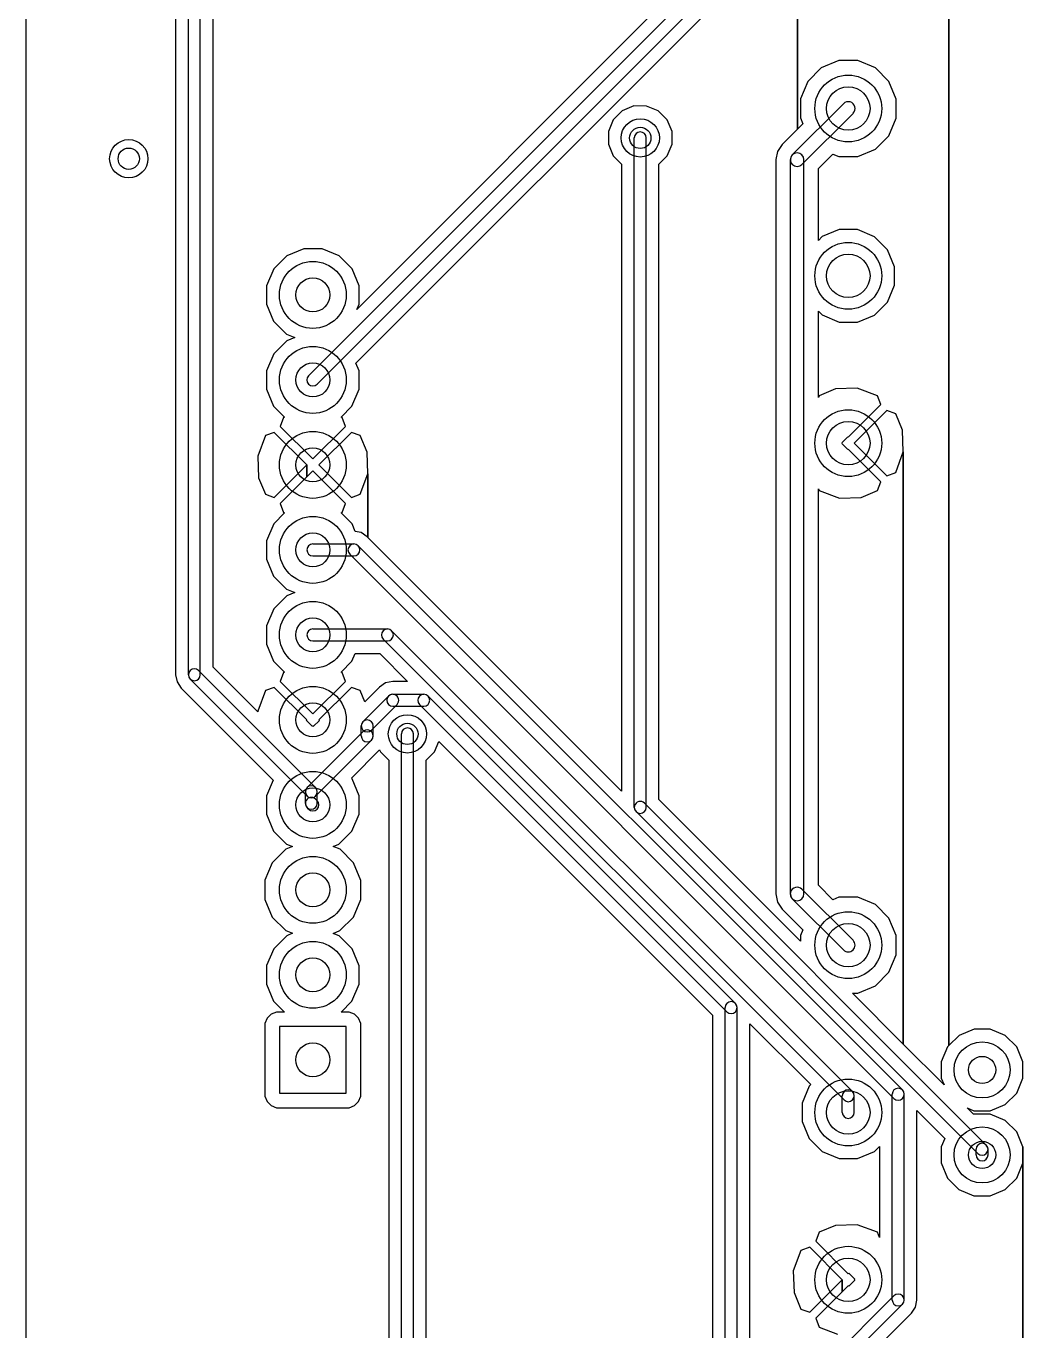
# Model space of a CAD drawing. Extents: x 111.4 to 168.6, y -197.1 to -97.9.
# Drawn here: x 111.43 to 141.22, y -157.53 to -118.54 of the extents above; entities that cross this region are included whole.
import ezdxf

# ---------------------------------------------------------------- set-up
doc = ezdxf.new("R2010")
doc.units = 0
doc.header["$MEASUREMENT"] = 0
doc.layers.add('BLACK', color=250, linetype='CONTINUOUS')
doc.layers.add('WHITE', color=7, linetype='CONTINUOUS')

msp = doc.modelspace()

# ---------------------------------------------------------------- linework, layer by layer
at = {"layer": 'BLACK'}
for p, q in [((111.431, -189.838), (111.431, -97.931)), ((111.431, -189.838), (111.431, -97.931)), ((116.281, -137.923), (116.281, -109.56)), ((116.637, -137.923), (116.637, -109.56)), ((134.487, -121.615), (134.487, -109.904)), ((134.487, -109.904), (134.487, -121.615)), ((134.487, -121.615), (134.487, -109.904)), ((134.487, -109.904), (134.487, -121.615)), ((115.9, -110.348), (115.9, -137.923)), ((115.9, -110.348), (115.9, -137.923)), ((117.018, -137.692), (117.018, -110.348)), ((117.018, -137.692), (117.018, -110.348)), ((139.006, -148.999), (139.006, -115.702)), ((139.006, -115.702), (139.006, -148.999)), ((139.006, -148.999), (139.006, -115.702)), ((139.006, -115.702), (139.006, -148.999)), ((132.528, -116.33), (119.874, -128.984)), ((132.78, -116.582), (120.126, -129.236)), ((121.288, -128.612), (133.049, -116.851)), ((121.288, -128.612), (133.049, -116.851)), ((130.374, -117.945), (121.314, -127.006)), ((130.374, -117.945), (121.314, -127.006)), ((135.717, -119.568), (135.19, -119.786)), ((135.717, -119.568), (135.19, -119.786)), ((136.286, -119.569), (135.717, -119.568)), ((136.286, -119.569), (135.717, -119.568)), ((136.812, -119.787), (136.286, -119.569)), ((136.812, -119.787), (136.286, -119.569)), ((135.19, -119.786), (134.787, -120.188)), ((135.19, -119.786), (134.787, -120.188)), ((137.214, -120.19), (136.812, -119.787)), ((137.214, -120.19), (136.812, -119.787)), ((134.787, -120.188), (134.569, -120.714)), ((134.787, -120.188), (134.569, -120.714)), ((137.432, -120.717), (137.214, -120.19)), ((137.432, -120.717), (137.214, -120.19)), ((134.328, -122.384), (135.856, -120.856)), ((134.569, -120.714), (134.568, -121.283)), ((134.569, -120.714), (134.568, -121.283)), ((137.431, -121.286), (137.432, -120.717)), ((137.431, -121.286), (137.432, -120.717)), ((129.245, -121.069), (128.977, -121.337)), ((129.245, -121.069), (128.977, -121.337)), ((129.595, -120.924), (129.245, -121.069)), ((129.595, -120.924), (129.245, -121.069)), ((129.974, -120.925), (129.595, -120.924)), ((129.974, -120.925), (129.595, -120.924)), ((130.324, -121.07), (129.974, -120.925)), ((130.324, -121.07), (129.974, -120.925)), ((130.592, -121.338), (130.324, -121.07)), ((130.592, -121.338), (130.324, -121.07)), ((134.616, -122.672), (136.144, -121.144)), ((128.977, -121.337), (128.832, -121.687)), ((128.977, -121.337), (128.832, -121.687)), ((130.737, -121.688), (130.592, -121.338)), ((130.737, -121.688), (130.592, -121.338)), ((134.487, -121.615), (134.023, -122.079)), ((134.487, -121.615), (134.023, -122.079)), ((134.642, -121.46), (134.487, -121.615)), ((134.642, -121.46), (134.487, -121.615)), ((134.568, -121.283), (134.642, -121.46)), ((134.568, -121.283), (134.642, -121.46)), ((137.213, -121.812), (137.431, -121.286)), ((137.213, -121.812), (137.431, -121.286)), ((128.832, -121.687), (128.831, -122.066)), ((128.832, -121.687), (128.831, -122.066)), ((129.606, -141.884), (129.606, -121.877)), ((129.962, -141.884), (129.962, -121.877)), ((130.736, -122.067), (130.737, -121.688)), ((130.736, -122.067), (130.737, -121.688)), ((136.81, -122.214), (137.213, -121.812)), ((136.81, -122.214), (137.213, -121.812)), ((128.831, -122.066), (128.976, -122.416)), ((128.831, -122.066), (128.976, -122.416)), ((128.976, -122.416), (129.225, -122.665)), ((128.976, -122.416), (129.225, -122.665)), ((130.343, -122.665), (130.591, -122.417)), ((130.343, -122.665), (130.591, -122.417)), ((130.591, -122.417), (130.736, -122.067)), ((130.591, -122.417), (130.736, -122.067)), ((133.885, -122.285), (133.837, -122.528)), ((133.885, -122.285), (133.837, -122.528)), ((134.023, -122.079), (133.885, -122.285)), ((134.023, -122.079), (133.885, -122.285)), ((135.107, -122.791), (135.539, -122.359)), ((135.107, -122.791), (135.539, -122.359)), ((135.539, -122.359), (135.714, -122.431)), ((135.539, -122.359), (135.714, -122.431)), ((135.714, -122.431), (136.283, -122.432)), ((135.714, -122.431), (136.283, -122.432)), ((136.283, -122.432), (136.81, -122.214)), ((136.283, -122.432), (136.81, -122.214)), ((129.225, -122.665), (129.225, -141.398)), ((129.225, -122.665), (129.225, -141.398)), ((130.343, -141.653), (130.343, -122.665)), ((130.343, -141.653), (130.343, -122.665)), ((133.837, -122.528), (133.837, -144.472)), ((133.837, -122.528), (133.837, -144.472)), ((134.269, -144.472), (134.269, -122.528)), ((134.675, -144.472), (134.675, -122.528)), ((135.107, -124.941), (135.107, -122.791)), ((135.107, -124.941), (135.107, -122.791)), ((135.727, -124.619), (135.219, -124.829)), ((135.727, -124.619), (135.219, -124.829)), ((136.276, -124.62), (135.727, -124.619)), ((136.276, -124.62), (135.727, -124.619)), ((136.783, -124.83), (136.276, -124.62)), ((136.783, -124.83), (136.276, -124.62)), ((135.219, -124.829), (135.107, -124.941)), ((135.219, -124.829), (135.107, -124.941)), ((137.171, -125.219), (136.783, -124.83)), ((137.171, -125.219), (136.783, -124.83)), ((119.219, -125.399), (118.83, -125.787)), ((119.219, -125.399), (118.83, -125.787)), ((119.727, -125.189), (119.219, -125.399)), ((119.727, -125.189), (119.219, -125.399)), ((120.276, -125.19), (119.727, -125.189)), ((120.276, -125.19), (119.727, -125.189)), ((120.783, -125.4), (120.276, -125.19)), ((120.783, -125.4), (120.276, -125.19)), ((121.171, -125.789), (120.783, -125.4)), ((121.171, -125.789), (120.783, -125.4)), ((137.381, -125.727), (137.171, -125.219)), ((137.381, -125.727), (137.171, -125.219)), ((118.83, -125.787), (118.62, -126.294)), ((118.83, -125.787), (118.62, -126.294)), ((121.381, -126.297), (121.171, -125.789)), ((121.381, -126.297), (121.171, -125.789)), ((137.38, -126.276), (137.381, -125.727)), ((137.38, -126.276), (137.381, -125.727)), ((118.62, -126.294), (118.619, -126.843)), ((118.62, -126.294), (118.619, -126.843)), ((121.38, -126.846), (121.381, -126.297)), ((121.38, -126.846), (121.381, -126.297)), ((137.17, -126.783), (137.38, -126.276)), ((137.17, -126.783), (137.38, -126.276)), ((118.619, -126.843), (118.829, -127.351)), ((118.619, -126.843), (118.829, -127.351)), ((121.314, -127.006), (121.38, -126.846)), ((121.314, -127.006), (121.38, -126.846)), ((135.107, -129.633), (135.107, -127.059)), ((135.107, -127.059), (135.217, -127.17)), ((135.107, -129.633), (135.107, -127.059)), ((135.107, -127.059), (135.217, -127.17)), ((136.781, -127.171), (137.17, -126.783)), ((136.781, -127.171), (137.17, -126.783)), ((118.829, -127.351), (119.217, -127.74)), ((118.829, -127.351), (119.217, -127.74)), ((135.217, -127.17), (135.724, -127.38)), ((135.217, -127.17), (135.724, -127.38)), ((135.724, -127.38), (136.273, -127.381)), ((135.724, -127.38), (136.273, -127.381)), ((136.273, -127.381), (136.781, -127.171)), ((136.273, -127.381), (136.781, -127.171)), ((119.217, -127.74), (119.459, -127.84)), ((119.217, -127.74), (119.459, -127.84)), ((119.459, -127.84), (119.219, -127.939)), ((119.459, -127.84), (119.219, -127.939)), ((119.219, -127.939), (118.83, -128.327)), ((119.219, -127.939), (118.83, -128.327)), ((118.83, -128.327), (118.62, -128.834)), ((118.83, -128.327), (118.62, -128.834)), ((121.381, -128.837), (121.288, -128.612)), ((121.381, -128.837), (121.288, -128.612)), ((118.62, -128.834), (118.619, -129.383)), ((118.62, -128.834), (118.619, -129.383)), ((121.38, -129.386), (121.381, -128.837)), ((121.38, -129.386), (121.381, -128.837)), ((118.619, -129.383), (118.829, -129.891)), ((118.619, -129.383), (118.829, -129.891)), ((121.17, -129.893), (121.38, -129.386)), ((121.17, -129.893), (121.38, -129.386)), ((135.615, -129.379), (135.126, -129.581)), ((135.615, -129.379), (135.126, -129.581)), ((136.264, -129.355), (135.615, -129.379)), ((136.264, -129.355), (135.615, -129.379)), ((136.874, -129.581), (136.264, -129.355)), ((136.874, -129.581), (136.264, -129.355)), ((135.126, -129.581), (135.107, -129.633)), ((135.126, -129.581), (135.107, -129.633)), ((136.973, -129.848), (136.874, -129.581)), ((136.973, -129.848), (136.874, -129.581)), ((118.829, -129.891), (119.156, -130.219)), ((118.829, -129.891), (119.156, -130.219)), ((119.126, -130.231), (119.027, -130.498)), ((119.126, -130.231), (119.027, -130.498)), ((119.156, -130.219), (119.126, -130.231)), ((119.156, -130.219), (119.126, -130.231)), ((120.843, -130.219), (121.17, -129.893)), ((120.843, -130.219), (121.17, -129.893)), ((120.874, -130.231), (120.843, -130.219)), ((120.874, -130.231), (120.843, -130.219)), ((120.973, -130.498), (120.874, -130.231)), ((120.973, -130.498), (120.874, -130.231)), ((136, -130.82), (136.973, -129.848)), ((136, -130.82), (136.973, -129.848)), ((137.152, -130.027), (136.18, -131)), ((137.152, -130.027), (136.18, -131)), ((137.419, -130.126), (137.152, -130.027)), ((137.419, -130.126), (137.152, -130.027)), ((137.621, -130.615), (137.419, -130.126)), ((137.621, -130.615), (137.419, -130.126)), ((119.027, -130.498), (120, -131.47)), ((119.027, -130.498), (120, -131.47)), ((120, -131.47), (120.973, -130.498)), ((120, -131.47), (120.973, -130.498)), ((137.645, -131.264), (137.621, -130.615)), ((137.645, -131.264), (137.621, -130.615)), ((118.581, -130.776), (118.355, -131.386)), ((118.581, -130.776), (118.355, -131.386)), ((118.848, -130.677), (118.581, -130.776)), ((118.848, -130.677), (118.581, -130.776)), ((119.82, -131.65), (118.848, -130.677)), ((119.82, -131.65), (118.848, -130.677)), ((121.152, -130.677), (120.18, -131.65)), ((121.152, -130.677), (120.18, -131.65)), ((121.419, -130.776), (121.152, -130.677)), ((121.419, -130.776), (121.152, -130.677)), ((121.621, -131.265), (121.419, -130.776)), ((121.621, -131.265), (121.419, -130.776)), ((135.806, -130.986), (135.986, -130.806)), ((135.806, -130.986), (135.986, -130.806)), ((135.82, -131), (135.806, -130.986)), ((135.82, -131), (135.806, -130.986)), ((135.806, -131.014), (135.82, -131)), ((135.806, -131.014), (135.82, -131)), ((135.986, -130.806), (136, -130.82)), ((135.986, -130.806), (136, -130.82)), ((136.18, -131), (137.152, -131.973)), ((136.18, -131), (137.152, -131.973)), ((118.355, -131.386), (118.379, -132.035)), ((118.355, -131.386), (118.379, -132.035)), ((121.645, -131.914), (121.621, -131.265)), ((121.645, -131.914), (121.621, -131.265)), ((135.986, -131.194), (135.806, -131.014)), ((135.986, -131.194), (135.806, -131.014)), ((136, -131.18), (135.986, -131.194)), ((136, -131.18), (135.986, -131.194)), ((136.973, -132.152), (136, -131.18)), ((136.973, -132.152), (136, -131.18)), ((137.419, -131.874), (137.645, -131.264)), ((137.419, -131.874), (137.645, -131.264)), ((137.645, -148.955), (137.645, -131.264)), ((137.645, -131.264), (137.645, -148.955)), ((137.645, -148.955), (137.645, -131.264)), ((137.645, -131.264), (137.645, -148.955)), ((118.848, -132.623), (119.82, -131.65)), ((118.848, -132.623), (119.82, -131.65)), ((119.82, -132.009), (119.82, -131.65)), ((119.82, -131.65), (119.82, -132.009)), ((119.82, -132.009), (119.82, -131.65)), ((119.82, -131.65), (119.82, -132.009)), ((120.18, -131.65), (121.152, -132.623)), ((120.18, -131.65), (121.152, -132.623)), ((118.379, -132.035), (118.581, -132.524)), ((118.379, -132.035), (118.581, -132.524)), ((119.82, -132.009), (119.027, -132.802)), ((119.82, -132.009), (119.027, -132.802)), ((120, -131.83), (119.82, -132.009)), ((120, -131.83), (119.82, -132.009)), ((120.973, -132.802), (120, -131.83)), ((120.973, -132.802), (120, -131.83)), ((121.419, -132.524), (121.645, -131.914)), ((121.419, -132.524), (121.645, -131.914)), ((121.645, -133.818), (121.645, -131.914)), ((121.645, -131.914), (121.645, -133.818)), ((121.645, -133.818), (121.645, -131.914)), ((121.645, -131.914), (121.645, -133.818)), ((136.874, -132.419), (136.973, -132.152)), ((136.874, -132.419), (136.973, -132.152)), ((137.152, -131.973), (137.419, -131.874)), ((137.152, -131.973), (137.419, -131.874)), ((118.581, -132.524), (118.848, -132.623)), ((118.581, -132.524), (118.848, -132.623)), ((121.152, -132.623), (121.419, -132.524)), ((121.152, -132.623), (121.419, -132.524)), ((135.107, -144.209), (135.107, -132.367)), ((135.107, -132.367), (135.126, -132.419)), ((135.107, -144.209), (135.107, -132.367)), ((135.107, -132.367), (135.126, -132.419)), ((135.126, -132.419), (135.736, -132.645)), ((135.126, -132.419), (135.736, -132.645)), ((136.385, -132.621), (136.874, -132.419)), ((136.385, -132.621), (136.874, -132.419)), ((119.027, -132.802), (119.126, -133.069)), ((119.027, -132.802), (119.126, -133.069)), ((120.874, -133.069), (120.973, -132.802)), ((120.874, -133.069), (120.973, -132.802)), ((135.736, -132.645), (136.385, -132.621)), ((135.736, -132.645), (136.385, -132.621)), ((119.157, -133.081), (118.83, -133.407)), ((119.157, -133.081), (118.83, -133.407)), ((119.126, -133.069), (119.157, -133.081)), ((119.126, -133.069), (119.157, -133.081)), ((120.844, -133.081), (120.874, -133.069)), ((120.844, -133.081), (120.874, -133.069)), ((121.171, -133.409), (120.844, -133.081)), ((121.171, -133.409), (120.844, -133.081)), ((118.83, -133.407), (118.62, -133.914)), ((118.83, -133.407), (118.62, -133.914)), ((121.266, -133.639), (121.171, -133.409)), ((121.266, -133.639), (121.171, -133.409)), ((121.441, -133.674), (121.266, -133.639)), ((121.441, -133.674), (121.266, -133.639)), ((121.622, -133.795), (121.441, -133.674)), ((121.622, -133.795), (121.441, -133.674)), ((118.62, -133.914), (118.619, -134.463)), ((118.62, -133.914), (118.619, -134.463)), ((120, -134.012), (121.227, -134.012)), ((121.353, -134.064), (137.618, -150.329)), ((121.645, -133.818), (121.622, -133.795)), ((121.645, -133.818), (121.622, -133.795)), ((129.225, -141.398), (121.645, -133.818)), ((129.225, -141.398), (121.645, -133.818)), ((118.619, -134.463), (118.829, -134.971)), ((118.619, -134.463), (118.829, -134.971)), ((120, -134.368), (121.227, -134.368)), ((121.101, -134.316), (137.366, -150.581)), ((118.829, -134.971), (119.217, -135.36)), ((118.829, -134.971), (119.217, -135.36)), ((119.219, -135.559), (118.83, -135.947)), ((119.219, -135.559), (118.83, -135.947)), ((119.217, -135.36), (119.459, -135.46)), ((119.217, -135.36), (119.459, -135.46)), ((119.459, -135.46), (119.219, -135.559)), ((119.459, -135.46), (119.219, -135.559)), ((118.83, -135.947), (118.62, -136.454)), ((118.83, -135.947), (118.62, -136.454)), ((118.62, -136.454), (118.619, -137.003)), ((118.62, -136.454), (118.619, -137.003)), ((120, -136.552), (122.229, -136.552)), ((122.103, -136.856), (135.874, -150.627)), ((122.355, -136.604), (136.126, -150.375)), ((118.619, -137.003), (118.829, -137.511)), ((118.619, -137.003), (118.829, -137.511)), ((120, -136.908), (122.229, -136.908)), ((118.829, -137.511), (119.156, -137.839)), ((118.829, -137.511), (119.156, -137.839)), ((120.843, -137.839), (121.17, -137.513)), ((120.843, -137.839), (121.17, -137.513)), ((121.17, -137.513), (121.263, -137.289)), ((121.17, -137.513), (121.263, -137.289)), ((121.263, -137.289), (121.998, -137.289)), ((121.263, -137.289), (121.998, -137.289)), ((121.998, -137.289), (122.833, -138.124)), ((121.998, -137.289), (122.833, -138.124)), ((115.9, -137.923), (115.943, -138.137)), ((115.9, -137.923), (115.943, -138.137)), ((116.584, -137.798), (120.08, -141.293)), ((118.355, -139.029), (117.018, -137.692)), ((118.355, -139.029), (117.018, -137.692)), ((119.126, -137.851), (119.027, -138.118)), ((119.126, -137.851), (119.027, -138.118)), ((119.156, -137.839), (119.126, -137.851)), ((119.156, -137.839), (119.126, -137.851)), ((120.874, -137.851), (120.843, -137.839)), ((120.874, -137.851), (120.843, -137.839)), ((120.973, -138.118), (120.874, -137.851)), ((120.973, -138.118), (120.874, -137.851)), ((115.943, -138.137), (116.064, -138.318)), ((115.943, -138.137), (116.064, -138.318)), ((116.064, -138.318), (118.813, -141.068)), ((116.064, -138.318), (118.813, -141.068)), ((116.333, -138.049), (119.829, -141.544)), ((118.581, -138.396), (118.355, -139.006)), ((118.581, -138.396), (118.355, -139.006)), ((118.848, -138.297), (118.581, -138.396)), ((118.848, -138.297), (118.581, -138.396)), ((119.82, -139.27), (118.848, -138.297)), ((119.82, -139.27), (118.848, -138.297)), ((119.027, -138.118), (120, -139.09)), ((119.027, -138.118), (120, -139.09)), ((120, -139.09), (120.973, -138.118)), ((120, -139.09), (120.973, -138.118)), ((121.152, -138.297), (120.18, -139.27)), ((121.152, -138.297), (120.18, -139.27)), ((121.419, -138.396), (121.152, -138.297)), ((121.419, -138.396), (121.152, -138.297)), ((121.556, -138.727), (121.419, -138.396)), ((121.556, -138.727), (121.419, -138.396)), ((121.995, -138.288), (121.556, -138.727)), ((121.995, -138.288), (121.556, -138.727)), ((122.176, -138.167), (121.995, -138.288)), ((122.176, -138.167), (121.995, -138.288)), ((122.39, -138.124), (122.176, -138.167)), ((122.39, -138.124), (122.176, -138.167)), ((122.833, -138.124), (122.39, -138.124)), ((122.833, -138.124), (122.39, -138.124)), ((121.498, -139.323), (122.264, -138.557)), ((121.75, -139.575), (122.516, -138.809)), ((122.39, -138.505), (123.316, -138.505)), ((123.19, -138.809), (132.374, -147.993)), ((123.442, -138.557), (132.626, -147.741)), ((118.355, -139.006), (118.355, -139.029)), ((118.355, -139.006), (118.355, -139.029)), ((122.39, -138.861), (123.316, -138.861)), ((119.806, -139.284), (119.82, -139.27)), ((119.806, -139.284), (119.82, -139.27)), ((119.986, -139.464), (119.806, -139.284)), ((119.986, -139.464), (119.806, -139.284)), ((120, -139.45), (119.986, -139.464)), ((120, -139.45), (119.986, -139.464)), ((120.014, -139.464), (120, -139.45)), ((120.014, -139.464), (120, -139.45)), ((120.194, -139.284), (120.014, -139.464)), ((120.194, -139.284), (120.014, -139.464)), ((120.18, -139.27), (120.194, -139.284)), ((120.18, -139.27), (120.194, -139.284)), ((121.446, -139.749), (121.446, -139.449)), ((121.802, -139.749), (121.802, -139.449)), ((119.828, -141.293), (121.498, -139.623)), ((120.08, -141.545), (121.75, -139.875)), ((122.649, -180.091), (122.649, -139.687)), ((123.005, -180.091), (123.005, -139.687)), ((123.634, -140.227), (123.762, -139.919)), ((123.634, -140.227), (123.762, -139.919)), ((123.762, -139.919), (131.941, -148.098)), ((123.762, -139.919), (131.941, -148.098)), ((121.153, -141.011), (121.995, -140.168)), ((121.153, -141.011), (121.995, -140.168)), ((121.995, -140.168), (122.019, -140.226)), ((121.995, -140.168), (122.019, -140.226)), ((122.019, -140.226), (122.268, -140.475)), ((122.019, -140.226), (122.268, -140.475)), ((123.386, -140.475), (123.634, -140.227)), ((123.386, -140.475), (123.634, -140.227)), ((122.268, -140.475), (122.268, -179.86)), ((122.268, -140.475), (122.268, -179.86)), ((123.386, -180.091), (123.386, -140.475)), ((123.386, -180.091), (123.386, -140.475)), ((118.813, -141.068), (118.62, -141.534)), ((118.813, -141.068), (118.62, -141.534)), ((121.171, -141.029), (121.153, -141.011)), ((121.171, -141.029), (121.153, -141.011)), ((121.381, -141.537), (121.171, -141.029)), ((121.381, -141.537), (121.171, -141.029)), ((118.62, -141.534), (118.619, -142.083)), ((118.62, -141.534), (118.619, -142.083)), ((119.776, -141.764), (119.776, -141.419)), ((120.132, -141.764), (120.132, -141.419)), ((121.38, -142.086), (121.381, -141.537)), ((121.38, -142.086), (121.381, -141.537)), ((119.874, -141.936), (119.828, -141.89)), ((120.126, -141.684), (120.08, -141.638)), ((140.126, -151.974), (129.91, -141.758)), ((134.569, -145.879), (130.343, -141.653)), ((134.569, -145.879), (130.343, -141.653)), ((118.619, -142.083), (118.829, -142.591)), ((118.619, -142.083), (118.829, -142.591)), ((121.17, -142.593), (121.38, -142.086)), ((121.17, -142.593), (121.38, -142.086)), ((139.874, -152.226), (129.658, -142.01)), ((118.829, -142.591), (119.217, -142.98)), ((118.829, -142.591), (119.217, -142.98)), ((120.781, -142.981), (121.17, -142.593)), ((120.781, -142.981), (121.17, -142.593)), ((119.392, -143.052), (119.19, -143.136)), ((119.392, -143.052), (119.19, -143.136)), ((119.217, -142.98), (119.392, -143.052)), ((119.217, -142.98), (119.392, -143.052)), ((120.608, -143.053), (120.781, -142.981)), ((120.608, -143.053), (120.781, -142.981)), ((120.812, -143.137), (120.608, -143.053)), ((120.812, -143.137), (120.608, -143.053)), ((119.19, -143.136), (118.787, -143.538)), ((119.19, -143.136), (118.787, -143.538)), ((121.214, -143.54), (120.812, -143.137)), ((121.214, -143.54), (120.812, -143.137)), ((118.787, -143.538), (118.569, -144.064)), ((118.787, -143.538), (118.569, -144.064)), ((121.432, -144.067), (121.214, -143.54)), ((121.432, -144.067), (121.214, -143.54)), ((118.569, -144.064), (118.568, -144.633)), ((118.569, -144.064), (118.568, -144.633)), ((121.431, -144.636), (121.432, -144.067)), ((121.431, -144.636), (121.432, -144.067)), ((135.54, -144.642), (135.107, -144.209)), ((135.54, -144.642), (135.107, -144.209)), ((118.568, -144.633), (118.786, -145.16)), ((118.568, -144.633), (118.786, -145.16)), ((121.213, -145.162), (121.431, -144.636)), ((121.213, -145.162), (121.431, -144.636)), ((133.837, -144.472), (133.885, -144.715)), ((133.837, -144.472), (133.885, -144.715)), ((135.856, -146.144), (134.328, -144.616)), ((136.144, -145.856), (134.616, -144.328)), ((135.717, -144.568), (135.54, -144.642)), ((135.717, -144.568), (135.54, -144.642)), ((136.286, -144.569), (135.717, -144.568)), ((136.286, -144.569), (135.717, -144.568)), ((136.812, -144.787), (136.286, -144.569)), ((136.812, -144.787), (136.286, -144.569)), ((133.885, -144.715), (134.023, -144.921)), ((133.885, -144.715), (134.023, -144.921)), ((134.023, -144.921), (134.641, -145.539)), ((134.023, -144.921), (134.641, -145.539)), ((137.214, -145.19), (136.812, -144.787)), ((137.214, -145.19), (136.812, -144.787)), ((118.786, -145.16), (119.188, -145.563)), ((118.786, -145.16), (119.188, -145.563)), ((120.81, -145.564), (121.213, -145.162)), ((120.81, -145.564), (121.213, -145.162)), ((137.432, -145.717), (137.214, -145.19)), ((137.432, -145.717), (137.214, -145.19)), ((119.219, -145.719), (118.83, -146.107)), ((119.219, -145.719), (118.83, -146.107)), ((119.188, -145.563), (119.392, -145.647)), ((119.188, -145.563), (119.392, -145.647)), ((119.392, -145.647), (119.219, -145.719)), ((119.392, -145.647), (119.219, -145.719)), ((120.608, -145.648), (120.81, -145.564)), ((120.608, -145.648), (120.81, -145.564)), ((120.783, -145.72), (120.608, -145.648)), ((120.783, -145.72), (120.608, -145.648)), ((121.171, -146.109), (120.783, -145.72)), ((121.171, -146.109), (120.783, -145.72)), ((134.641, -145.539), (134.569, -145.714)), ((134.641, -145.539), (134.569, -145.714)), ((134.569, -145.714), (134.569, -145.879)), ((134.569, -145.714), (134.569, -145.879)), ((137.431, -146.286), (137.432, -145.717)), ((137.431, -146.286), (137.432, -145.717)), ((118.83, -146.107), (118.62, -146.614)), ((118.83, -146.107), (118.62, -146.614)), ((121.381, -146.617), (121.171, -146.109)), ((121.381, -146.617), (121.171, -146.109)), ((137.213, -146.812), (137.431, -146.286)), ((137.213, -146.812), (137.431, -146.286)), ((118.62, -146.614), (118.619, -147.163)), ((118.62, -146.614), (118.619, -147.163)), ((121.38, -147.166), (121.381, -146.617)), ((121.38, -147.166), (121.381, -146.617)), ((136.81, -147.214), (137.213, -146.812)), ((136.81, -147.214), (137.213, -146.812)), ((118.619, -147.163), (118.829, -147.671)), ((118.619, -147.163), (118.829, -147.671)), ((121.17, -147.673), (121.38, -147.166)), ((121.17, -147.673), (121.38, -147.166)), ((136.283, -147.432), (136.81, -147.214)), ((136.283, -147.432), (136.81, -147.214)), ((118.829, -147.671), (119.156, -147.999)), ((118.829, -147.671), (119.156, -147.999)), ((120.843, -147.999), (121.17, -147.673)), ((120.843, -147.999), (121.17, -147.673)), ((137.645, -148.955), (136.122, -147.431)), ((136.122, -147.431), (136.283, -147.432)), ((137.645, -148.955), (136.122, -147.431)), ((136.122, -147.431), (136.283, -147.432)), ((118.756, -148.064), (118.635, -148.186)), ((118.756, -148.064), (118.635, -148.186)), ((118.915, -147.999), (118.756, -148.064)), ((118.915, -147.999), (118.756, -148.064)), ((119.156, -147.999), (118.915, -147.999)), ((119.156, -147.999), (118.915, -147.999)), ((120.914, -147.999), (120.843, -147.999)), ((120.914, -147.999), (120.843, -147.999)), ((121.086, -147.999), (120.914, -147.999)), ((121.086, -147.999), (120.914, -147.999)), ((121.244, -148.065), (121.086, -147.999)), ((121.244, -148.065), (121.086, -147.999)), ((121.366, -148.186), (121.244, -148.065)), ((121.366, -148.186), (121.244, -148.065)), ((131.941, -148.098), (131.941, -185.072)), ((131.941, -148.098), (131.941, -185.072)), ((132.322, -187.1), (132.322, -147.867)), ((132.678, -187.1), (132.678, -147.867)), ((118.635, -148.186), (118.569, -148.344)), ((118.635, -148.186), (118.569, -148.344)), ((118.569, -148.344), (118.569, -148.516)), ((118.569, -148.344), (118.569, -148.516)), ((118.569, -148.516), (118.569, -150.515)), ((118.569, -148.516), (118.569, -150.515)), ((120.999, -148.431), (119.001, -148.431)), ((119.001, -148.431), (119.001, -150.429)), ((120.999, -150.429), (120.999, -148.431)), ((121.431, -148.345), (121.366, -148.186)), ((121.431, -148.345), (121.366, -148.186)), ((121.431, -150.344), (121.431, -148.345)), ((121.431, -150.344), (121.431, -148.345)), ((133.059, -185.072), (133.059, -148.35)), ((133.059, -148.35), (134.878, -150.169)), ((133.059, -185.072), (133.059, -148.35)), ((133.059, -148.35), (134.878, -150.169)), ((139.759, -148.511), (139.31, -148.696)), ((139.759, -148.511), (139.31, -148.696)), ((140.244, -148.511), (139.759, -148.511)), ((140.244, -148.511), (139.759, -148.511)), ((140.692, -148.697), (140.244, -148.511)), ((140.692, -148.697), (140.244, -148.511)), ((139.31, -148.696), (139.006, -148.999)), ((139.31, -148.696), (139.006, -148.999)), ((141.034, -149.04), (140.692, -148.697)), ((141.034, -149.04), (140.692, -148.697)), ((138.864, -150.174), (137.645, -148.955)), ((138.864, -150.174), (137.645, -148.955)), ((138.967, -149.038), (138.781, -149.486)), ((138.967, -149.038), (138.781, -149.486)), ((139.006, -148.999), (138.967, -149.038)), ((139.006, -148.999), (138.967, -149.038)), ((141.219, -149.489), (141.034, -149.04)), ((141.219, -149.489), (141.034, -149.04)), ((138.781, -149.486), (138.781, -149.971)), ((138.781, -149.486), (138.781, -149.971)), ((141.219, -149.974), (141.219, -149.489)), ((141.219, -149.974), (141.219, -149.489)), ((138.781, -149.971), (138.864, -150.174)), ((138.781, -149.971), (138.864, -150.174)), ((141.033, -150.422), (141.219, -149.974)), ((141.033, -150.422), (141.219, -149.974)), ((119.001, -150.429), (120.999, -150.429)), ((121.431, -150.516), (121.431, -150.344)), ((121.431, -150.516), (121.431, -150.344)), ((134.83, -150.217), (134.62, -150.724)), ((134.83, -150.217), (134.62, -150.724)), ((134.878, -150.169), (134.83, -150.217)), ((134.878, -150.169), (134.83, -150.217)), ((135.822, -151), (135.822, -150.501)), ((136.178, -151), (136.178, -150.501)), ((137.314, -156.605), (137.314, -150.455)), ((137.67, -156.605), (137.67, -150.455)), ((140.69, -150.764), (141.033, -150.422)), ((140.69, -150.764), (141.033, -150.422)), ((118.569, -150.515), (118.634, -150.674)), ((118.569, -150.515), (118.634, -150.674)), ((118.634, -150.674), (118.756, -150.795)), ((118.634, -150.674), (118.756, -150.795)), ((118.756, -150.795), (118.914, -150.861)), ((118.756, -150.795), (118.914, -150.861)), ((118.914, -150.861), (119.086, -150.861)), ((118.914, -150.861), (119.086, -150.861)), ((119.086, -150.861), (121.085, -150.861)), ((119.086, -150.861), (121.085, -150.861)), ((121.085, -150.861), (121.244, -150.796)), ((121.085, -150.861), (121.244, -150.796)), ((121.244, -150.796), (121.365, -150.674)), ((121.244, -150.796), (121.365, -150.674)), ((121.365, -150.674), (121.431, -150.516)), ((121.365, -150.674), (121.431, -150.516)), ((134.62, -150.724), (134.619, -151.273)), ((134.62, -150.724), (134.619, -151.273)), ((139.746, -151.056), (139.556, -150.866)), ((139.556, -150.866), (139.756, -150.949)), ((139.746, -151.056), (139.556, -150.866)), ((139.556, -150.866), (139.756, -150.949)), ((140.241, -150.949), (140.69, -150.764)), ((140.241, -150.949), (140.69, -150.764)), ((134.619, -151.273), (134.829, -151.781)), ((134.619, -151.273), (134.829, -151.781)), ((138.051, -156.605), (138.051, -150.941)), ((138.051, -150.941), (138.885, -151.775)), ((138.051, -156.605), (138.051, -150.941)), ((138.051, -150.941), (138.885, -151.775)), ((139.759, -151.051), (139.746, -151.056)), ((139.759, -151.051), (139.746, -151.056)), ((139.756, -150.949), (140.241, -150.949)), ((139.756, -150.949), (140.241, -150.949)), ((140.244, -151.051), (139.759, -151.051)), ((140.244, -151.051), (139.759, -151.051)), ((140.692, -151.237), (140.244, -151.051)), ((140.692, -151.237), (140.244, -151.051)), ((141.034, -151.58), (140.692, -151.237)), ((141.034, -151.58), (140.692, -151.237)), ((141.219, -152.029), (141.034, -151.58)), ((141.219, -152.029), (141.034, -151.58)), ((134.829, -151.781), (135.217, -152.17)), ((134.829, -151.781), (135.217, -152.17)), ((136.781, -152.171), (136.933, -152.019)), ((136.781, -152.171), (136.933, -152.019)), ((136.933, -152.019), (136.933, -154.741)), ((136.933, -152.019), (136.933, -154.741)), ((138.885, -151.775), (138.781, -152.026)), ((138.885, -151.775), (138.781, -152.026)), ((138.781, -152.026), (138.781, -152.511)), ((138.781, -152.026), (138.781, -152.511)), ((141.219, -160.157), (141.219, -152.029)), ((141.219, -152.514), (141.219, -152.029)), ((141.219, -152.029), (141.219, -160.157)), ((141.219, -160.157), (141.219, -152.029)), ((141.219, -152.514), (141.219, -152.029)), ((141.219, -152.029), (141.219, -160.157)), ((135.217, -152.17), (135.724, -152.38)), ((135.217, -152.17), (135.724, -152.38)), ((135.724, -152.38), (136.273, -152.381)), ((135.724, -152.38), (136.273, -152.381)), ((136.273, -152.381), (136.781, -152.171)), ((136.273, -152.381), (136.781, -152.171)), ((139.822, -152.27), (139.822, -152.1)), ((140.178, -152.27), (140.178, -152.1)), ((138.781, -152.511), (138.966, -152.96)), ((138.781, -152.511), (138.966, -152.96)), ((141.033, -152.962), (141.219, -152.514)), ((141.033, -152.962), (141.219, -152.514)), ((138.966, -152.96), (139.308, -153.303)), ((138.966, -152.96), (139.308, -153.303)), ((140.69, -153.304), (141.033, -152.962)), ((140.69, -153.304), (141.033, -152.962)), ((139.308, -153.303), (139.756, -153.489)), ((139.308, -153.303), (139.756, -153.489)), ((139.756, -153.489), (140.241, -153.489)), ((139.756, -153.489), (140.241, -153.489)), ((140.241, -153.489), (140.69, -153.304)), ((140.241, -153.489), (140.69, -153.304)), ((135.615, -154.379), (135.126, -154.581)), ((135.615, -154.379), (135.126, -154.581)), ((136.264, -154.355), (135.615, -154.379)), ((136.264, -154.355), (135.615, -154.379)), ((136.874, -154.581), (136.264, -154.355)), ((136.874, -154.581), (136.264, -154.355)), ((135.126, -154.581), (135.027, -154.848)), ((135.126, -154.581), (135.027, -154.848)), ((136.933, -154.741), (136.874, -154.581)), ((136.933, -154.741), (136.874, -154.581)), ((134.581, -155.126), (134.355, -155.736)), ((134.581, -155.126), (134.355, -155.736)), ((134.848, -155.027), (134.581, -155.126)), ((134.848, -155.027), (134.581, -155.126)), ((135.82, -156), (134.848, -155.027)), ((135.82, -156), (134.848, -155.027)), ((135.027, -154.848), (136, -155.82)), ((135.027, -154.848), (136, -155.82)), ((134.355, -155.736), (134.379, -156.385)), ((134.355, -155.736), (134.379, -156.385)), ((136, -155.82), (136.014, -155.806)), ((136, -155.82), (136.014, -155.806)), ((136.014, -155.806), (136.194, -155.986)), ((136.014, -155.806), (136.194, -155.986)), ((134.848, -156.973), (135.82, -156)), ((134.848, -156.973), (135.82, -156)), ((135.82, -156.359), (135.82, -156)), ((135.82, -156), (135.82, -156.359)), ((135.82, -156.359), (135.82, -156)), ((135.82, -156), (135.82, -156.359)), ((136, -156.18), (135.82, -156.359)), ((136, -156.18), (135.82, -156.359)), ((136.014, -156.194), (136, -156.18)), ((136.014, -156.194), (136, -156.18)), ((136.194, -156.014), (136.014, -156.194)), ((136.194, -156.014), (136.014, -156.194)), ((136.194, -155.986), (136.18, -156)), ((136.194, -155.986), (136.18, -156)), ((136.18, -156), (136.194, -156.014)), ((136.18, -156), (136.194, -156.014)), ((137.366, -156.479), (134.373, -159.472)), ((134.379, -156.385), (134.581, -156.874)), ((134.379, -156.385), (134.581, -156.874)), ((137.618, -156.731), (134.625, -159.724)), ((135.82, -156.359), (135.027, -157.152)), ((135.82, -156.359), (135.027, -157.152)), ((138.008, -156.819), (138.051, -156.605)), ((138.008, -156.819), (138.051, -156.605)), ((138.051, -156.605), (138.051, -156.605)), ((138.051, -156.605), (138.051, -156.605)), ((134.581, -156.874), (134.848, -156.973)), ((134.581, -156.874), (134.848, -156.973)), ((135.058, -159.829), (137.887, -157)), ((135.058, -159.829), (137.887, -157)), ((137.887, -157), (138.008, -156.819)), ((137.887, -157), (138.008, -156.819)), ((138.008, -156.819), (138.008, -156.819)), ((138.008, -156.819), (138.008, -156.819)), ((135.027, -157.152), (135.126, -157.419)), ((135.027, -157.152), (135.126, -157.419)), ((135.126, -157.419), (135.681, -157.625)), ((135.126, -157.419), (135.681, -157.625))]:
    msp.add_line(p, q, dxfattribs=at)
for centre, radius in [((136, -121), 0.999), ((129.784, -121.877), 0.572), ((114.5, -122.5), 0.572), ((136, -126), 0.999), ((120, -126.57), 0.999), ((120, -129.11), 0.999), ((136, -131), 0.999), ((120, -131.65), 0.999), ((120, -134.19), 0.999), ((120, -136.73), 0.999), ((120, -139.27), 0.999), ((122.827, -139.687), 0.572), ((120, -141.81), 0.999), ((120, -144.35), 0.999), ((136, -146), 0.999), ((120, -146.89), 0.999), ((140, -149.73), 0.838), ((136, -151), 0.999), ((140, -152.27), 0.838), ((136, -156), 0.999)]:
    msp.add_circle(centre, radius, dxfattribs=at)
for centre, radius, start, end in [((136, -121), 0.203, 315, 495), ((129.784, -121.877), 0.178, 360, 540), ((134.472, -122.528), 0.203, 360, 540), ((134.472, -122.528), 0.203, 135, 315), ((120, -129.11), 0.178, 135, 315), ((120, -134.19), 0.178, 90, 270), ((121.227, -134.19), 0.178, 45, 225), ((121.227, -134.19), 0.178, 270, 450), ((120, -136.73), 0.178, 90, 270), ((122.229, -136.73), 0.178, 45, 225), ((122.229, -136.73), 0.178, 270, 450), ((116.459, -137.923), 0.178, 45, 225), ((116.459, -137.923), 0.178, 180, 360), ((122.39, -138.683), 0.178, 90, 270), ((122.39, -138.683), 0.178, 315, 495), ((123.316, -138.683), 0.178, 45, 225), ((123.316, -138.683), 0.178, 270, 450), ((121.624, -139.449), 0.178, 360, 540), ((121.624, -139.449), 0.178, 135, 315), ((121.624, -139.749), 0.178, 315, 495), ((122.827, -139.687), 0.178, 360, 540), ((121.624, -139.749), 0.178, 180, 360), ((119.954, -141.419), 0.178, 360, 540), ((119.954, -141.419), 0.178, 135, 315), ((119.954, -141.419), 0.178, 225, 405), ((119.954, -141.764), 0.178, 405, 585), ((119.954, -141.764), 0.178, 180, 360), ((120, -141.81), 0.178, 225, 405), ((129.784, -141.884), 0.178, 405, 585), ((129.784, -141.884), 0.178, 180, 360), ((134.472, -144.472), 0.203, 405, 585), ((134.472, -144.472), 0.203, 180, 360), ((136, -146), 0.203, 225, 405), ((132.5, -147.867), 0.178, 360, 540), ((132.5, -147.867), 0.178, 225, 405), ((136, -150.501), 0.178, 360, 540), ((136, -150.501), 0.178, 225, 405), ((137.492, -150.455), 0.178, 360, 540), ((137.492, -150.455), 0.178, 225, 405), ((136, -151), 0.178, 180, 360), ((140, -152.1), 0.178, 360, 540), ((140, -152.1), 0.178, 225, 405), ((140, -152.27), 0.178, 180, 360), ((137.492, -156.605), 0.178, 180, 360), ((137.492, -156.605), 0.178, -45, 135)]:
    msp.add_arc(centre, radius, start, end, dxfattribs=at)
at = {"layer": 'WHITE'}
for centre, radius in [((136, -121), 0.65), ((129.784, -121.877), 0.318), ((114.5, -122.5), 0.318), ((136, -126), 0.65), ((120, -126.57), 0.508), ((120, -129.11), 0.508), ((136, -131), 0.65), ((120, -131.65), 0.508), ((120, -134.19), 0.508), ((120, -136.73), 0.508), ((120, -139.27), 0.508), ((122.827, -139.687), 0.318), ((120, -141.81), 0.508), ((120, -144.35), 0.508), ((136, -146), 0.65), ((120, -146.89), 0.508), ((120, -149.43), 0.508), ((140, -149.73), 0.406), ((136, -151), 0.65), ((140, -152.27), 0.406), ((136, -156), 0.65)]:
    msp.add_circle(centre, radius, dxfattribs=at)

doc.saveas('drawing.dxf')
